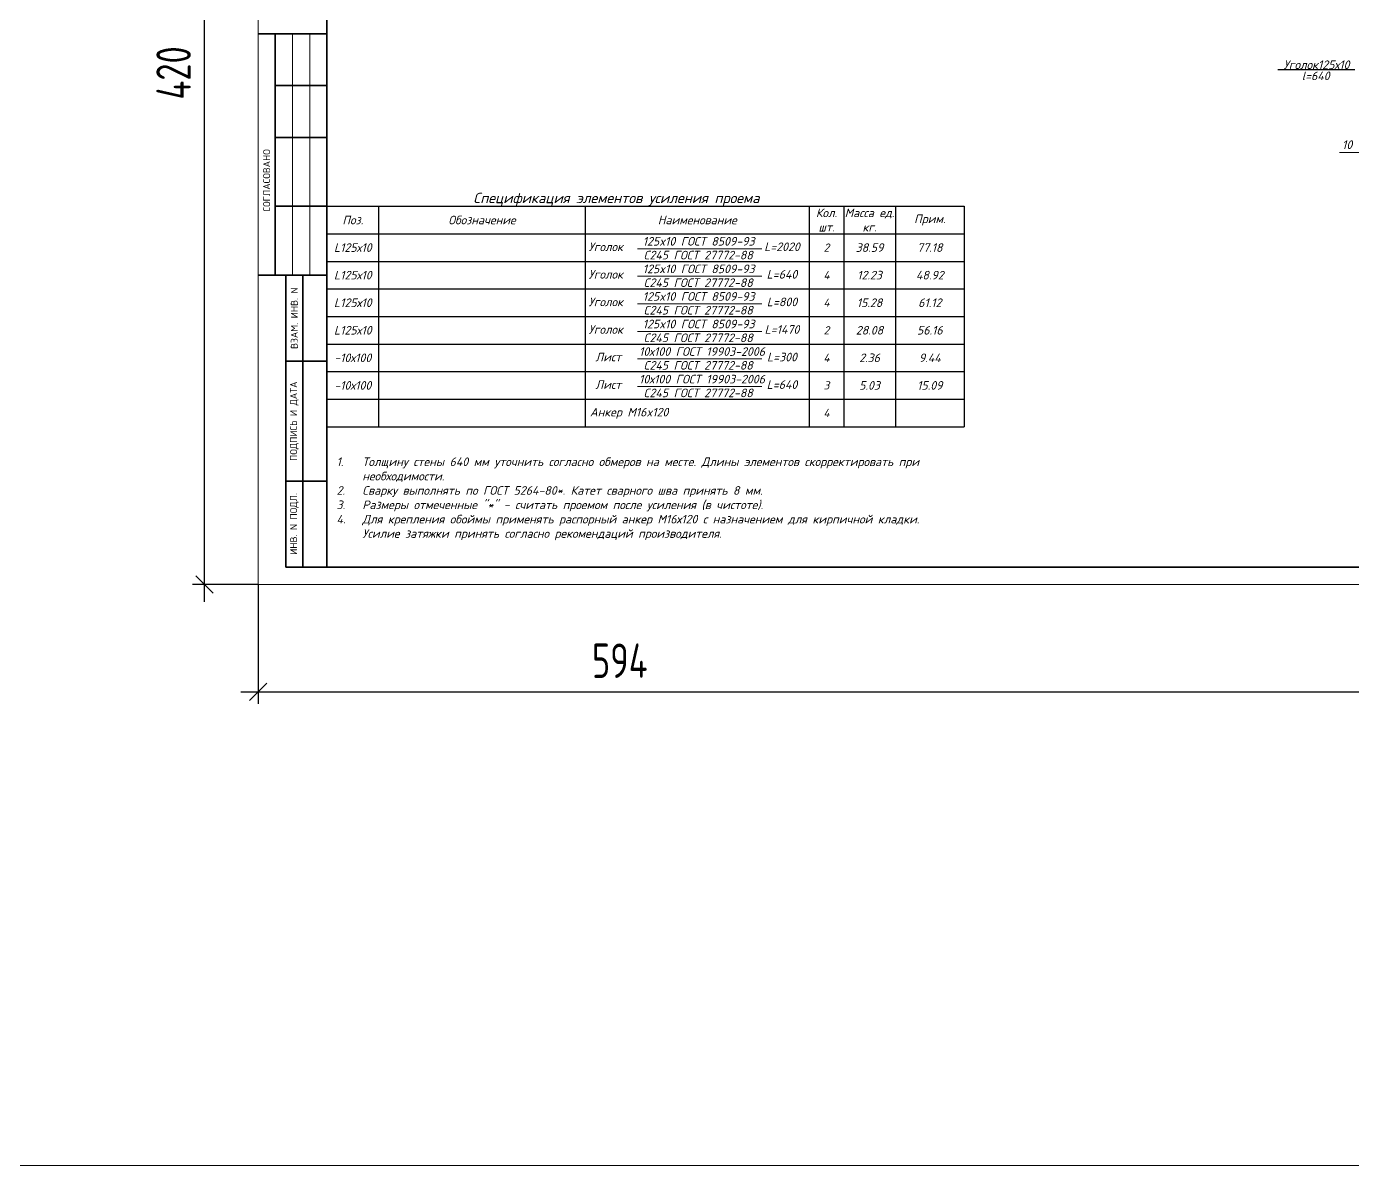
# Model space of a CAD drawing. Header units: millimetres. Extents: x 10124 to 8132345, y -95635 to 1386204.
# Drawn here: x 130439 to 134288, y 17164 to 20470 of the extents above; entities that cross this region are included whole.
import ezdxf
from ezdxf.enums import TextEntityAlignment as Align

# ---------------------------------------------------------------- set-up
doc = ezdxf.new("R2010")
doc.units = ezdxf.units.MM
doc.layers.get('DEFPOINTS').update_dxf_attribs({"color": 1})
doc.layers.add('013', color=7, linetype='Continuous', lineweight=13)
doc.layers.add('ТЕКСТ', color=214, linetype='Continuous', lineweight=20)
doc.styles.add('10', font='isocpeui.ttf', dxfattribs={"height": 25})
doc.styles.add('100', font='isocpeui.ttf', dxfattribs={"height": 250})
doc.styles.add('GOST', font='isocpeur.TTF')
doc.styles.add('БДА100', font='romand.shx', dxfattribs={"width": 0.7})
doc.dimstyles.new('10', dxfattribs={"dimtxt": 37.5, "dimasz": 15, "dimexe": 10, "dimexo": 10, "dimgap": 10, "dimtad": 1, "dimtxsty": '10', "dimblk": 'OBLIQUE', "dimcen": 2.5, "dimadec": 0, "dimazin": 0, "dimtfac": 1, "dimtmove": 0, "dimatfit": 3, "dimfxl": 1, "dimlwd": 15, "dimlwe": 15, "dimarcsym": 0})
doc.dimstyles.new('БДА1', dxfattribs={"dimtxt": 2, "dimasz": 1, "dimexe": 0.7, "dimexo": 0, "dimgap": 0.8, "dimtad": 1, "dimdec": 0, "dimrnd": 1, "dimzin": 0, "dimdsep": 46, "dimtxsty": 'БДА100', "dimblk": 'OBLIQUE', "dimcen": 2, "dimdle": 1, "dimadec": 0, "dimazin": 0, "dimtfac": 1, "dimtdec": 0, "dimtmove": 1, "dimatfit": 3, "dimldrblk": 'NONE', "dimfxl": 0.7, "dimtolj": 1, "dimtzin": 0, "dimlwd": -1, "dimlwe": -1, "dimarcsym": 0})

# ---------------------------------------------------------------- blocks, each defined once
blk = doc.blocks.new('_OBLIQUE')
at = {"color": 0, "linetype": 'ByBlock'}
blk.add_line((-0.5, -0.5), (0.5, 0.5), dxfattribs=at)
blk = doc.blocks.new('*D17')
at = {"layer": 'DEFPOINTS', "color": 0, "transparency": 16777216}
for p, q in [((0, 0), (0, -34.62)), ((594, 0), (594, -34.62)), ((-5, -31.12), (599, -31.12))]:
    blk.add_line(p, q, dxfattribs=at)
for p in [(0, 0), (594, 0), (594, -31.12)]:
    blk.add_point(p, dxfattribs=at)
at = {"layer": 'DEFPOINTS', "color": 0, "transparency": 16777216, "xscale": 5, "yscale": 5, "zscale": 5, "rotation": 180}
blk.add_blockref('_OBLIQUE', (0, -31.12), dxfattribs=at)
at = {"layer": 'DEFPOINTS', "color": 0, "transparency": 16777216, "xscale": 5, "yscale": 5, "zscale": 5}
blk.add_blockref('_OBLIQUE', (594, -31.12), dxfattribs=at)
at = {"layer": 'DEFPOINTS', "color": 0, "lineweight": 0, "transparency": 16777216, "insert": (105, -22.12), "char_height": 10, "attachment_point": 5, "style": 'БДА100'}
blk.add_mtext('\\A1;594', dxfattribs=at)
blk = doc.blocks.new('_None')
blk = doc.blocks.new('*D18')
at = {"layer": 'DEFPOINTS', "color": 0, "transparency": 16777216}
for p, q in [((-15.52, -5), (-15.52, 425)), ((0, 420), (-19.02, 420)), ((0, 0), (-19.02, 0))]:
    blk.add_line(p, q, dxfattribs=at)
for p in [(-15.52, 420), (0, 420), (0, 0)]:
    blk.add_point(p, dxfattribs=at)
at = {"layer": 'DEFPOINTS', "color": 0, "transparency": 16777216, "xscale": 5, "yscale": 5, "zscale": 5}
for p, rotation in [((-15.52, 420), 90), ((-15.52, 0), 270)]:
    blk.add_blockref('_OBLIQUE', p, dxfattribs=dict(at, rotation=rotation))
at = {"layer": 'DEFPOINTS', "color": 0, "lineweight": 0, "transparency": 16777216, "insert": (-24.52, 148.5), "char_height": 10, "attachment_point": 5, "rotation": 90, "style": 'БДА100'}
blk.add_mtext('\\A1;420', dxfattribs=at)
blk = doc.blocks.new('*D1232')
at = {"layer": '013', "color": 0, "lineweight": 15, "ltscale": 100, "transparency": 16777216}
for p, q in [((134324.8, 20200.4), (134324.8, 20095)), ((134334.8, 20200.4), (134334.8, 20095)), ((134324.8, 20105), (134249.6, 20105)), ((134334.8, 20105), (134324.8, 20105)), ((134334.8, 20105), (134349.8, 20105))]:
    blk.add_line(p, q, dxfattribs=at)
at = {"layer": 'DEFPOINTS', "color": 0, "ltscale": 100, "transparency": 16777216}
for p in [(134324.8, 20210.4), (134334.8, 20210.4), (134324.8, 20105)]:
    blk.add_point(p, dxfattribs=at)
at = {"layer": '013', "color": 0, "lineweight": 15, "ltscale": 100, "transparency": 16777216, "xscale": 15, "yscale": 15, "zscale": 15}
blk.add_blockref('_OBLIQUE', (134324.8, 20105), dxfattribs=at)
at = {"layer": '013', "color": 0, "lineweight": 15, "ltscale": 100, "transparency": 16777216, "xscale": 15, "yscale": 15, "zscale": 15, "rotation": 180}
blk.add_blockref('_OBLIQUE', (134334.8, 20105), dxfattribs=at)
at = {"layer": '013', "color": 0, "ltscale": 100, "transparency": 16777216, "insert": (134272.2, 20127.5), "char_height": 25, "attachment_point": 5, "style": '10'}
blk.add_mtext('10', dxfattribs=at)
blk = doc.blocks.new('*T1245')
at = {"layer": '013', "color": 0, "linetype": 'ByBlock', "lineweight": 30, "ltscale": 100, "transparency": 16777216}
for p, q in [((0, 0), (1850, 0)), ((0, 0), (0, -640)), ((150, 0), (150, -640)), ((750, 0), (750, -640)), ((1400, 0), (1400, -640)), ((1500, 0), (1500, -80)), ((1650, 0), (1650, -80)), ((1850, 0), (1850, -80)), ((0, -80), (1850, -80)), ((1500, -80), (1500, -640)), ((1650, -80), (1650, -640)), ((1850, -80), (1850, -640)), ((0, -160), (1400, -160)), ((1400, -160), (1500, -160)), ((1500, -160), (1650, -160)), ((1650, -160), (1850, -160)), ((0, -240), (1400, -240)), ((1400, -240), (1500, -240)), ((1500, -240), (1650, -240)), ((1650, -240), (1850, -240)), ((0, -320), (1400, -320)), ((1400, -320), (1500, -320)), ((1500, -320), (1650, -320)), ((1650, -320), (1850, -320)), ((0, -400), (1400, -400)), ((1400, -400), (1500, -400)), ((1500, -400), (1650, -400)), ((1650, -400), (1850, -400)), ((0, -480), (1400, -480)), ((1400, -480), (1500, -480)), ((1500, -480), (1650, -480)), ((1650, -480), (1850, -480)), ((0, -560), (1400, -560)), ((1400, -560), (1500, -560)), ((1500, -560), (1650, -560)), ((1650, -560), (1850, -560)), ((0, -640), (1400, -640)), ((1400, -640), (1500, -640)), ((1500, -640), (1650, -640)), ((1650, -640), (1850, -640))]:
    blk.add_line(p, q, dxfattribs=at)
at = {"layer": '013', "color": 0, "lineweight": 30, "ltscale": 100, "transparency": 16777216, "char_height": 25, "attachment_point": 5, "style": '100'}
for s, insert, width in [('Поз.', (75, -40), 149.7), ('Обозначение', (450, -40), 599.7), ('Наименование', (1075, -40), 649.7), ('Кол. шт.', (1450, -40), 99.7), ('Масса ед. кг.', (1575, -40), 149.7), ('Прим.', (1750, -40), 199.7), ('L125х10', (75, -120), 149.7), ('L125х10', (75, -200), 149.7), ('L125х10', (75, -280), 149.7), ('L125х10', (75, -360), 149.7), ('-10х100', (75, -440), 149.7), ('-10х100', (75, -520), 149.7)]:
    blk.add_mtext(s, dxfattribs=dict(at, insert=insert, width=width))
at = {"layer": '013', "color": 140, "lineweight": 30, "ltscale": 100, "transparency": 16777216, "attachment_point": 5, "style": '100'}
for s, insert, char_height, width in [('2', (1450, -120), 24, 70), ('38.59', (1575, -120), 25, 120), ('77.18', (1750, -120), 25, 170), ('4', (1450, -200), 24, 70), ('12.23', (1575, -200), 25, 120), ('48.92', (1750, -200), 25, 170), ('4', (1450, -280), 24, 70), ('15.28', (1575, -280), 25, 120), ('61.12', (1750, -280), 25, 170), ('2', (1450, -360), 24, 70), ('28.08', (1575, -360), 25, 120), ('56.16', (1750, -360), 25, 170), ('4', (1450, -440), 24, 70), ('2.36', (1575, -440), 25, 120), ('9.44', (1750, -440), 25, 170), ('3', (1450, -520), 24, 70), ('5.03', (1575, -520), 25, 120), ('15.09', (1750, -520), 25, 170), ('4', (1450, -600), 24, 70)]:
    blk.add_mtext(s, dxfattribs=dict(at, insert=insert, char_height=char_height, width=width))
blk = doc.blocks.new('*U16')
at = {"color": 44, "lineweight": 20, "ltscale": 10}
for p, q in [((0, 420), (0, 0)), ((0, 0), (594, 0))]:
    blk.add_line(p, q, dxfattribs=at)
at = {"color": 137, "lineweight": 35, "ltscale": 10}
for p, q in [((20, 415), (20, 5)), ((0, 159.8), (20, 159.8)), ((5, 89.8), (5, 159.8)), ((5, 144.8), (20, 144.8)), ((5, 129.8), (20, 129.8)), ((5, 109.8), (20, 109.8)), ((0, 89.8), (20, 89.8)), ((8.04, 89.8), (8.04, 5)), ((13.02, 89.8), (13.02, 5)), ((8.04, 64.8), (20, 64.8)), ((8.04, 30), (20, 30)), ((8.04, 5), (589, 5))]:
    blk.add_line(p, q, dxfattribs=at)
at = {"color": 44, "lineweight": 13}
for p, q in [((10, 89.8), (10, 159.8)), ((15, 89.8), (15, 159.8))]:
    blk.add_line(p, q, dxfattribs=at)
at = {"color": 0, "lineweight": 13, "char_height": 2.0408, "attachment_point": 5, "rotation": 90, "style": 'GOST'}
for s, insert, width in [('СОГЛАСОВАНО', (2.49, 117.3), 55), ('ВЗАМ. ИНВ. N', (10.53, 77.3), 25), ('ПОДПИСЬ И ДАТА', (10.53, 47.4), 34.7978), ('ИНВ. N ПОДЛ.', (10.53, 17.6), 24.8009)]:
    blk.add_mtext(s, dxfattribs=dict(at, insert=insert, width=width))
at = {"color": 44, "lineweight": 13, "style": 'GOST', "oblique": 10, "width": 0.8}
for tag in ['ФОРМАТВЕРТ', 'ФОРМАТГОРИЗ']:
    blk.add_attdef(tag, (542.98, 1.6), '', height=2, dxfattribs=at)
at = {"layer": 'DEFPOINTS', "color": 251, "lineweight": 0}
dim = blk.add_linear_dim(base=(-15.52, 420), p1=(0, 0), p2=(0, 420), angle=90, dimstyle='БДА1', override={"dimscale": 5}, dxfattribs=at)
dim.commit()
dim.dimension.update_dxf_attribs({"geometry": '*D18', "text_midpoint": (-15.52, 148.5), "dimtype": 128})
dim = blk.add_linear_dim(base=(594, -31.12), p1=(0, 0), p2=(594, 0), dimstyle='БДА1', override={"dimscale": 5}, dxfattribs=at)
dim.commit()
dim.dimension.update_dxf_attribs({"geometry": '*D17', "text_midpoint": (105, -31.12), "dimtype": 128})

msp = doc.modelspace()

# ---------------------------------------------------------------- linework, layer by layer
at = {"ltscale": 100}
msp.add_line((134294.962, 20344.563), (134071.22, 20344.563), dxfattribs=at)
at = {"layer": '013', "ltscale": 4}
for p, q in [((132212.03, 19825.469), (132573.374, 19825.469)), ((132212.03, 19745.469), (132573.374, 19745.469)), ((132212.03, 19665.469), (132573.374, 19665.469)), ((132212.03, 19585.469), (132573.374, 19585.469)), ((132212.03, 19505.469), (132573.374, 19505.469)), ((132212.03, 19425.469), (132573.374, 19425.469))]:
    msp.add_line(p, q, dxfattribs=at)
at = {"layer": '013', "ltscale": 100}
msp.add_lwpolyline([(122040.613, 17164.475), (153364.451, 17164.475), (153364.451, 23569.947), (122040.613, 23569.947)], close=True, dxfattribs=at)

# ---------------------------------------------------------------- block references
at = {"xscale": 10, "yscale": 10, "zscale": 10}
msp.add_blockref('*U16', (131110.74, 18850.822), dxfattribs=at)
msp.add_blockref('*T1245', (131310.74, 19948.801))

# ---------------------------------------------------------------- texts
at = {"style": '100'}
for s, p in [('Уголок', (132120.142, 19831.135)), ('125x10 ГОСТ 8509-93', (132389.715, 19847.014)), ('L=2020', (132631.63, 19831.135)), ('С245 ГОСТ 27772-88', (132388.528, 19806.967)), ('Уголок', (132120.142, 19751.135)), ('125x10 ГОСТ 8509-93', (132389.715, 19767.014)), ('L=640', (132631.63, 19751.135)), ('С245 ГОСТ 27772-88', (132388.528, 19726.967)), ('Уголок', (132120.142, 19671.135)), ('125x10 ГОСТ 8509-93', (132389.715, 19687.014)), ('L=800', (132631.63, 19671.135)), ('С245 ГОСТ 27772-88', (132388.528, 19646.967)), ('Уголок', (132120.142, 19591.135)), ('125x10 ГОСТ 8509-93', (132389.715, 19607.014)), ('L=1470', (132631.63, 19591.135)), ('С245 ГОСТ 27772-88', (132388.528, 19566.967)), ('Лист', (132127.461, 19511.135)), ('10х100 ГОСТ 19903-2006', (132399.437, 19527.014)), ('L=300', (132631.63, 19511.135)), ('С245 ГОСТ 27772-88', (132388.528, 19486.967)), ('Лист', (132127.461, 19431.135)), ('10х100 ГОСТ 19903-2006', (132399.437, 19447.014)), ('L=640', (132631.63, 19431.135)), ('С245 ГОСТ 27772-88', (132388.528, 19406.967)), ('Анкер М16x120 ', (132195.875, 19351.135))]:
    msp.add_text(s, height=25, dxfattribs=at).set_placement(p, align=Align.MIDDLE_CENTER)
at = {"ltscale": 100, "char_height": 25, "attachment_point": 5, "style": '10'}
for s, insert in [('Уголок125х10', (134183.411, 20359.6)), ('l=640', (134181.004, 20327.225))]:
    msp.add_mtext(s, dxfattribs=dict(at, insert=insert))
at = {"color": 0, "lineweight": 9, "insert": (131282.575, 19099.602), "char_height": 25, "width": 1840.54729, "attachment_point": 4, "style": '10'}
msp.add_mtext('\\pxi-3,l5.23419,t5.23419;1.^IТолщину стены 640 мм уточнить согласно обмеров на месте. Длины элементов скорректировать при необходимости.\\P2.^IСварку выполнять по ГОСТ 5264-80*. Катет сварного шва принять 8 мм.\\P3.^IРазмеры отмеченные "*" - считать проемом после усиления (в чистоте).\\P4.^IДля крепления обоймы применять распорный анкер М16х120 с назначением для кирпичной кладки.\\P^IУсилие затяжки принять согласно рекомендаций производителя.', dxfattribs=at)
at = {"layer": 'ТЕКСТ', "style": '100'}
msp.add_text('Спецификация элементов усиления проема', height=30, dxfattribs=at).set_placement((131735.668, 19957.801))

# ---------------------------------------------------------------- dimensions: what is measured, and where the dimension line sits
at = {"layer": '013', "ltscale": 100}
dim = msp.add_linear_dim(base=(134324.764, 20105.049), p1=(134334.764, 20210.399), p2=(134324.764, 20210.399), dimstyle='10', dxfattribs=at)
dim.commit()
dim.dimension.update_dxf_attribs({"geometry": '*D1232', "text_midpoint": (134272.179, 20127.549)})

doc.saveas('drawing.dxf')
